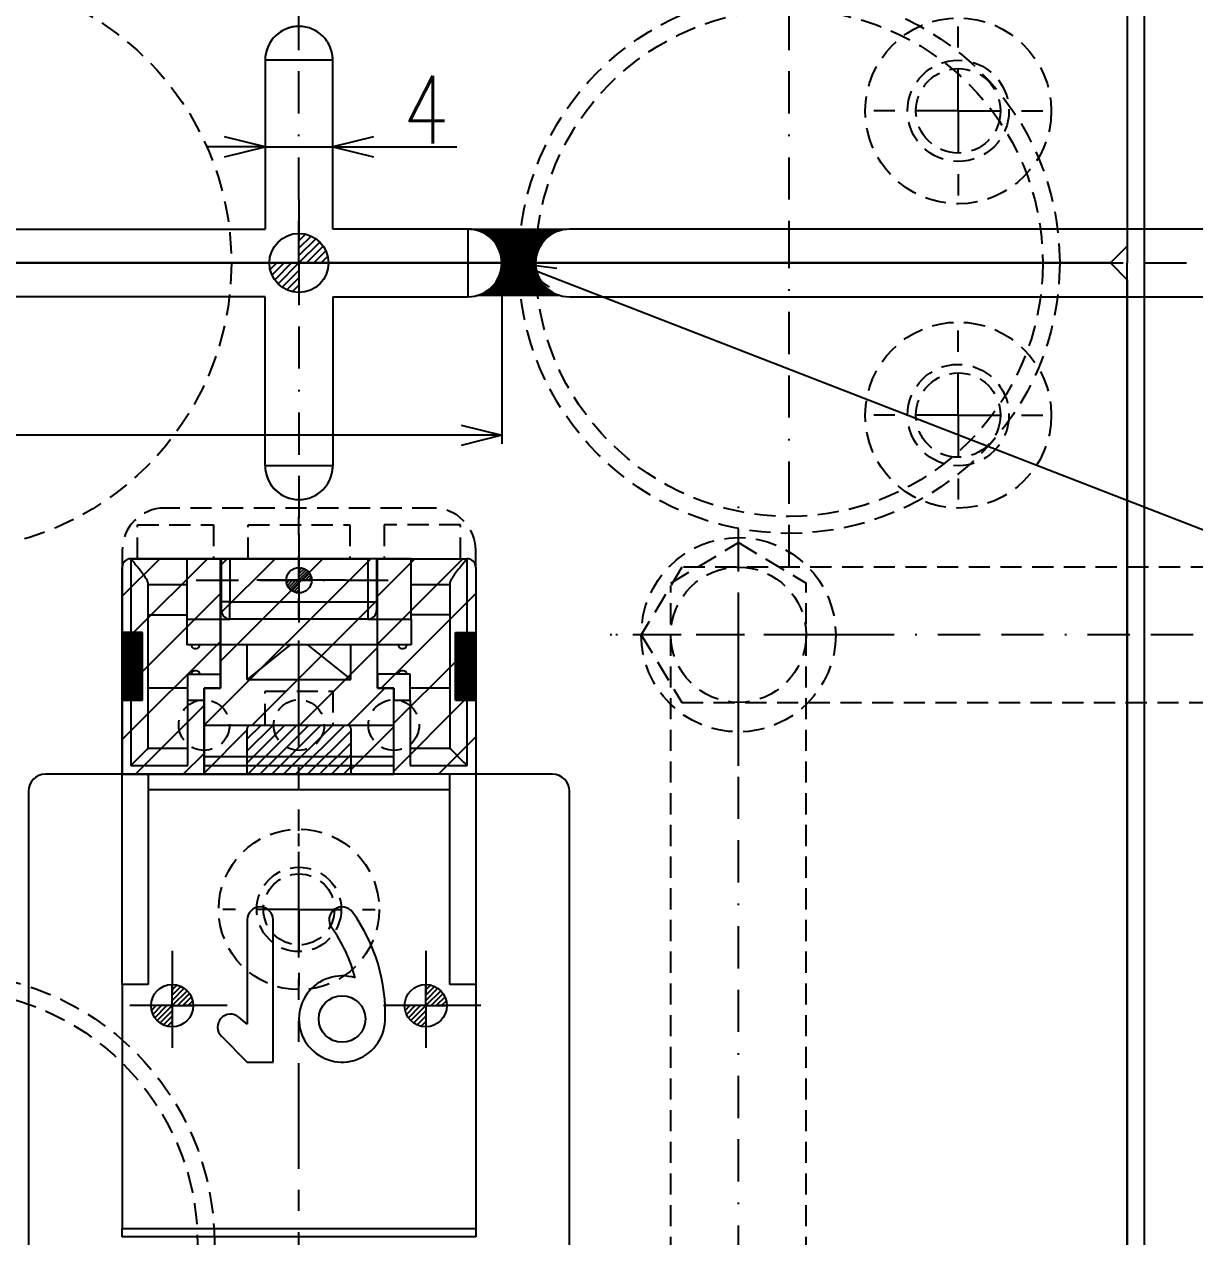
# Model space of a CAD drawing. Extents: x -430 to 437, y -440 to 538.
# Drawn here: x -192.7 to -123.5, y -248.2 to -176.5 of the extents above; entities that cross this region are included whole.
import ezdxf

# ---------------------------------------------------------------- set-up
doc = ezdxf.new("R2010")
doc.units = 0
for name, pattern in [('BORDER', [8.75, 2.5, -1.25, 2.5, -1.25, 0, -1.25]), ('HIDDEN', [1.875, 1.25, -0.625]), ('PHANTOM', [12.5, 6.25, -1.25, 1.25, -1.25, 1.25, -1.25])]:
    doc.linetypes.add(name, pattern=pattern)
for name, color, linetype in [('1', 7, 'CONTINUOUS'), ('100', 7, 'CONTINUOUS'), ('11', 7, 'CONTINUOUS'), ('2', 7, 'CONTINUOUS'), ('200', 7, 'CONTINUOUS')]:
    doc.layers.add(name, color=color, linetype=linetype)
doc.styles.add('EXCESS_STANDARD', font='txt', dxfattribs={"height": 0.2, "bigfont": 'BIGFONT'})
doc.dimstyles.new('ISO-25', dxfattribs={"dimtxt": 4, "dimasz": 2.4, "dimexe": 0.18, "dimexo": 0.3, "dimgap": 0.2, "dimtad": 1, "dimtih": 1, "dimtoh": 1, "dimzin": 12, "dimcen": 0.09, "dimazin": 3, "dimtfac": 0.5, "dimtofl": 0, "dimtmove": 0, "dimatfit": 3})

# ---------------------------------------------------------------- blocks, each defined once
blk = doc.blocks.new('*D61')
at = {"layer": '1', "color": 50, "linetype": 'CONTINUOUS'}
for p, q in [((-230.447, -190.902), (-230.447, -201.295)), ((-164.447, -190.902), (-164.447, -201.295)), ((-230.447, -200.795), (-228.047, -200.195)), ((-228.047, -201.395), (-230.447, -200.795)), ((-164.447, -200.795), (-230.447, -200.795)), ((-166.847, -200.195), (-164.447, -200.795)), ((-164.447, -200.795), (-166.847, -201.395))]:
    blk.add_line(p, q, dxfattribs=at)
at = {"layer": '1', "color": 7, "linetype": 'CONTINUOUS', "style": 'EXCESS_STANDARD', "width": 0.8}
blk.add_text('66', height=4, rotation=0.00001, dxfattribs=at).set_placement((-200.647, -200.595))
blk = doc.blocks.new('*D62')
at = {"layer": '1', "color": 50, "linetype": 'CONTINUOUS'}
for p, q in [((-178.447036, -183.728937), (-180.847036, -183.128937)), ((-172.047036, -183.128937), (-174.447036, -183.728937)), ((-178.447036, -183.728937), (-181.847036, -183.728937)), ((-180.847036, -184.328937), (-178.447036, -183.728937)), ((-178.447036, -183.728937), (-174.447036, -183.728937)), ((-174.447036, -183.728937), (-172.047036, -184.328937)), ((-174.447036, -183.728937), (-167.104505, -183.728937))]:
    blk.add_line(p, q, dxfattribs=at)
at = {"layer": '1', "color": 7, "linetype": 'CONTINUOUS', "style": 'EXCESS_STANDARD', "width": 0.8}
blk.add_text('4', height=4, dxfattribs=at).set_placement((-170.304505, -183.528937))

msp = doc.modelspace()

# ---------------------------------------------------------------- linework, layer by layer
at = {"layer": '1', "color": 7, "linetype": 'CONTINUOUS'}
for p, q in [((-127.447, -59.6018), (-127.447, -189.6018)), ((-127.447, -59.8509), (-127.447, -190.6018)), ((-126.447, -107.6018), (-126.447, -273.6018)), ((-176.6444, -176.6116), (-176.6444, -176.6116)), ((-174.7206, -177.5921), (-174.7206, -177.5922)), ((-178.447, -178.6018), (-178.447, -178.6018)), ((-178.447, -178.6018), (-178.447, -186.2125)), ((-176.447, -178.6018), (-178.447, -178.6018)), ((-178.447, -178.6018), (-178.447, -188.6018)), ((-174.447, -178.6018), (-176.447, -178.6018)), ((-174.447, -186.3531), (-174.447, -178.6018)), ((-174.447, -188.6018), (-174.447, -178.6018)), ((-197.447, -188.6018), (-178.447, -188.6018)), ((-166.447, -188.6018), (-174.447, -188.6018)), ((-166.447, -190.6018), (-166.447, -188.6018)), ((-73.447, -188.6018), (-160.447, -188.6018)), ((-127.447, -189.6018), (-128.447, -190.6018)), ((-128.447, -190.6018), (-266.447, -190.6018)), ((-266.447, -190.6018), (-128.447, -190.6018)), ((-166.447, -192.6018), (-166.447, -190.6018)), ((-128.447, -190.6018), (-127.447, -191.6018)), ((-127.447, -311.3528), (-127.447, -190.6018)), ((-127.447, -191.6018), (-127.447, -321.6018)), ((-178.447, -192.6018), (-197.447, -192.6018)), ((-178.447, -202.6018), (-178.447, -192.6018)), ((-174.447, -192.6018), (-174.447, -202.6018)), ((-174.447, -192.6018), (-166.447, -192.6018)), ((-160.447, -192.6018), (-73.447, -192.6018)), ((-178.447, -202.6018), (-178.447, -194.9912)), ((-174.447, -194.8506), (-174.447, -202.6018)), ((-176.447, -202.6018), (-178.447, -202.6018)), ((-178.447, -202.6018), (-178.447, -202.6018)), ((-174.447, -202.6018), (-176.447, -202.6018)), ((-174.7206, -203.6115), (-174.7206, -203.6115)), ((-176.6444, -204.5921), (-176.6444, -204.5921)), ((-186.902, -233.2958), (-186.902, -208.6118)), ((-186.392, -208.1018), (-186.392, -220.3418)), ((-186.392, -208.1018), (-183.077, -208.1018)), ((-183.077, -208.1018), (-183.077, -211.6718)), ((-183.077, -208.1018), (-181.037, -208.1018)), ((-181.037, -211.1618), (-181.037, -208.1018)), ((-181.037, -208.1018), (-180.527, -208.1018)), ((-180.527, -208.1018), (-180.527, -210.6518)), ((-180.527, -208.1018), (-172.367, -208.1018)), ((-171.857, -208.1018), (-172.367, -208.1018)), ((-172.367, -208.1018), (-172.367, -210.6518)), ((-169.817, -208.1018), (-171.857, -208.1018)), ((-171.857, -208.1018), (-171.857, -211.1618)), ((-169.817, -211.6718), (-169.817, -208.1018)), ((-169.817, -208.1018), (-166.502, -208.1018)), ((-166.502, -220.3418), (-166.502, -208.1018)), ((-165.992, -208.6118), (-165.992, -233.2958)), ((-185.372, -219.3218), (-185.372, -209.5443)), ((-185.372, -209.6318), (-183.077, -209.6318)), ((-169.817, -209.6318), (-167.522, -209.6318)), ((-167.522, -209.5443), (-167.522, -219.3218)), ((-180.527, -210.6518), (-181.037, -210.6518)), ((-180.527, -210.6518), (-172.367, -210.6518)), ((-180.527, -211.6718), (-180.527, -210.6518)), ((-172.367, -210.6518), (-172.367, -211.6718)), ((-172.367, -210.6518), (-171.857, -210.6518)), ((-185.372, -211.4228), (-183.077, -211.4228)), ((-167.522, -211.4228), (-169.817, -211.4228)), ((-183.077, -211.6718), (-180.527, -211.6718)), ((-183.077, -211.6718), (-183.077, -213.2018)), ((-172.367, -211.6718), (-180.527, -211.6718)), ((-172.367, -211.6718), (-169.817, -211.6718)), ((-169.817, -211.6718), (-169.817, -213.2018)), ((-169.817, -213.2018), (-183.077, -213.2018)), ((-181.088, -213.2018), (-181.088, -214.9358)), ((-176.9576, -213.2018), (-179.507, -215.2418)), ((-179.507, -215.2418), (-179.507, -213.2018)), ((-175.9365, -213.2018), (-173.387, -215.2418)), ((-173.387, -215.2418), (-173.387, -213.2018)), ((-171.806, -214.9358), (-171.806, -213.2018)), ((-183.026, -216.4658), (-183.026, -214.9358)), ((-183.026, -214.9358), (-181.088, -214.9358)), ((-181.088, -214.9358), (-181.088, -215.7518)), ((-169.868, -214.9358), (-171.806, -214.9358)), ((-171.806, -214.9358), (-171.806, -215.7518)), ((-169.868, -216.4658), (-169.868, -214.9358)), ((-183.026, -215.7518), (-185.372, -215.7518)), ((-181.088, -215.7518), (-182.057, -215.7518)), ((-182.057, -215.7518), (-182.057, -216.4658)), ((-179.507, -215.2418), (-173.387, -215.2418)), ((-171.806, -215.7518), (-170.837, -215.7518)), ((-170.837, -215.7518), (-170.837, -216.4658)), ((-167.522, -215.7518), (-169.868, -215.7518)), ((-183.026, -220.3418), (-183.026, -216.4658)), ((-183.026, -216.4658), (-182.057, -216.4658)), ((-182.057, -216.4658), (-182.057, -220.3418)), ((-170.837, -220.3418), (-170.837, -216.4658)), ((-170.837, -216.4658), (-169.868, -216.4658)), ((-169.868, -216.4658), (-169.868, -220.3418)), ((-182.057, -217.9448), (-170.837, -217.9448)), ((-183.026, -219.3218), (-185.372, -219.3218)), ((-167.522, -219.3218), (-169.868, -219.3218)), ((-170.837, -219.8318), (-182.057, -219.8318)), ((-186.392, -220.3418), (-183.026, -220.3418)), ((-167.522, -220.8518), (-185.372, -220.8518)), ((-185.372, -220.8518), (-185.372, -233.2958)), ((-182.057, -220.3418), (-170.837, -220.3418)), ((-169.868, -220.3418), (-166.502, -220.3418)), ((-167.522, -233.2958), (-167.522, -220.8518)), ((-167.522, -221.7678), (-185.372, -221.7678)), ((-185.372, -233.2958), (-186.902, -233.2958)), ((-186.902, -233.2958), (-186.902, -247.7367)), ((-165.992, -233.2958), (-167.522, -233.2958)), ((-165.992, -233.2958), (-165.992, -247.737)), ((-186.902, -247.7372), (-165.992, -247.7372)), ((-186.902, -248.2206), (-186.902, -247.7372)), ((-165.992, -248.2206), (-186.902, -248.2206)), ((-165.992, -247.7372), (-165.992, -248.2206))]:
    msp.add_line(p, q, dxfattribs=at)
at = {"layer": '1', "color": 141, "linetype": 'BORDER'}
for p, q in [((-147.447, -190.6018), (-147.447, -172.6018)), ((-176.447, -190.6018), (-176.447, -174.6018)), ((-176.447, -186.8518), (-176.447, -190.6018)), ((-176.447, -186.8518), (-176.447, -190.6018)), ((-176.447, -186.8518), (-176.447, -190.6018)), ((-351.447, -190.6018), (-43.447, -190.6018)), ((-351.447, -190.6018), (-43.447, -190.6018)), ((-166.447, -190.6018), (-228.447, -190.6018)), ((-228.447, -190.6018), (-166.447, -190.6018)), ((-176.447, -190.6018), (-180.197, -190.6018)), ((-176.447, -190.6018), (-180.197, -190.6018)), ((-176.447, -190.6018), (-180.197, -190.6018)), ((-172.697, -190.6018), (-176.447, -190.6018)), ((-176.447, -190.6018), (-176.447, -194.3518)), ((-176.447, -190.6018), (-176.447, -206.6018)), ((-172.697, -190.6018), (-176.447, -190.6018)), ((-176.447, -190.6018), (-176.447, -194.3518)), ((-176.447, -190.6018), (-176.447, -206.6018)), ((-172.697, -190.6018), (-176.447, -190.6018)), ((-176.447, -190.6018), (-176.447, -194.3518)), ((-165.447, -190.6018), (-147.447, -190.6018)), ((-147.447, -190.6018), (-129.447, -190.6018)), ((-147.447, -208.6018), (-147.447, -190.6018)), ((-150.447, -212.6018), (-150.447, -204.8518)), ((-176.447, -206.6268), (-176.447, -209.3768)), ((-182.527, -209.3768), (-170.367, -209.3768)), ((-176.447, -209.3768), (-179.197, -209.3768)), ((-173.697, -209.3768), (-176.447, -209.3768)), ((-176.447, -209.3768), (-176.447, -212.1268)), ((-150.447, -212.6018), (-158.197, -212.6018)), ((-142.697, -212.6018), (-150.447, -212.6018)), ((-150.447, -220.3518), (-150.447, -212.6018)), ((-183.947, -231.2959), (-183.947, -234.5459)), ((-168.947, -231.2959), (-168.947, -234.5459)), ((-183.947, -234.5459), (-187.197, -234.5459)), ((-180.697, -234.5459), (-183.947, -234.5459)), ((-183.947, -234.5459), (-183.947, -237.7959)), ((-168.947, -234.5459), (-172.197, -234.5459)), ((-165.697, -234.5459), (-168.947, -234.5459)), ((-168.947, -234.5459), (-168.947, -237.7959))]:
    msp.add_line(p, q, dxfattribs=at)
at = {"layer": '1', "color": 121, "linetype": 'CONTINUOUS'}
for p, q in [((-166.2981, -188.6074), (-160.5959, -188.6074)), ((-166.2981, -188.6074), (-160.5959, -188.6074)), ((-165.8059, -188.7074), (-161.0882, -188.7074)), ((-165.8059, -188.7074), (-161.0882, -188.7074)), ((-165.5639, -188.8074), (-161.3302, -188.8074)), ((-165.5639, -188.8074), (-161.3302, -188.8074)), ((-165.3846, -188.9074), (-161.5095, -188.9074)), ((-165.3846, -188.9074), (-161.5095, -188.9074)), ((-165.2397, -189.0074), (-161.6544, -189.0074)), ((-165.2397, -189.0074), (-161.6544, -189.0074)), ((-165.1179, -189.1074), (-161.7762, -189.1074)), ((-165.1179, -189.1074), (-161.7762, -189.1074)), ((-165.0133, -189.2074), (-161.8807, -189.2074)), ((-165.0133, -189.2074), (-161.8807, -189.2074)), ((-164.9224, -189.3074), (-161.9716, -189.3074)), ((-164.9224, -189.3074), (-161.9716, -189.3074)), ((-164.8429, -189.4074), (-162.0512, -189.4074)), ((-164.8429, -189.4074), (-162.0512, -189.4074)), ((-164.7731, -189.5074), (-162.121, -189.5074)), ((-164.7731, -189.5074), (-162.121, -189.5074)), ((-164.7118, -189.6074), (-162.1823, -189.6074)), ((-164.7118, -189.6074), (-162.1823, -189.6074)), ((-164.6582, -189.7074), (-162.2359, -189.7074)), ((-164.6582, -189.7074), (-162.2359, -189.7074)), ((-164.6116, -189.8074), (-162.2825, -189.8074)), ((-164.6116, -189.8074), (-162.2825, -189.8074)), ((-164.5715, -189.9074), (-162.3226, -189.9074)), ((-164.5715, -189.9074), (-162.3226, -189.9074)), ((-164.5374, -190.0074), (-162.3567, -190.0074)), ((-164.5374, -190.0074), (-162.3567, -190.0074)), ((-164.5091, -190.1074), (-162.385, -190.1074)), ((-164.5091, -190.1074), (-162.385, -190.1074)), ((-164.4863, -190.2074), (-162.4078, -190.2074)), ((-164.4863, -190.2074), (-162.4078, -190.2074)), ((-164.4688, -190.3074), (-162.4252, -190.3074)), ((-164.4688, -190.3074), (-162.4252, -190.3074)), ((-164.4576, -190.8074), (-162.4364, -190.8074)), ((-164.4576, -190.8074), (-162.4364, -190.8074)), ((-164.4565, -190.4074), (-162.4376, -190.4074)), ((-164.4565, -190.4074), (-162.4376, -190.4074)), ((-164.4498, -190.7074), (-162.4442, -190.7074)), ((-164.4498, -190.7074), (-162.4442, -190.7074)), ((-164.4493, -190.5074), (-162.4448, -190.5074)), ((-164.4493, -190.5074), (-162.4448, -190.5074)), ((-164.447, -190.6074), (-162.447, -190.6074)), ((-164.447, -190.6074), (-162.447, -190.6074)), ((-164.6638, -191.5074), (-162.2303, -191.5074)), ((-164.6638, -191.5074), (-162.2303, -191.5074)), ((-164.6164, -191.4074), (-162.2776, -191.4074)), ((-164.6164, -191.4074), (-162.2776, -191.4074)), ((-164.5756, -191.3074), (-162.3185, -191.3074)), ((-164.5756, -191.3074), (-162.3185, -191.3074)), ((-164.5409, -191.2074), (-162.3532, -191.2074)), ((-164.5409, -191.2074), (-162.3532, -191.2074)), ((-164.512, -191.1074), (-162.3821, -191.1074)), ((-164.512, -191.1074), (-162.3821, -191.1074)), ((-164.4886, -191.0074), (-162.4055, -191.0074)), ((-164.4886, -191.0074), (-162.4055, -191.0074)), ((-164.4705, -190.9074), (-162.4236, -190.9074)), ((-164.4705, -190.9074), (-162.4236, -190.9074)), ((-165.2545, -192.2074), (-161.6396, -192.2074)), ((-165.2545, -192.2074), (-161.6396, -192.2074)), ((-165.1305, -192.1074), (-161.7636, -192.1074)), ((-165.1305, -192.1074), (-161.7636, -192.1074)), ((-165.0242, -192.0074), (-161.8699, -192.0074)), ((-165.0242, -192.0074), (-161.8699, -192.0074)), ((-164.9319, -191.9074), (-161.9621, -191.9074)), ((-164.9319, -191.9074), (-161.9621, -191.9074)), ((-164.8512, -191.8074), (-162.0429, -191.8074)), ((-164.8512, -191.8074), (-162.0429, -191.8074)), ((-164.7804, -191.7074), (-162.1137, -191.7074)), ((-164.7804, -191.7074), (-162.1137, -191.7074)), ((-164.7182, -191.6074), (-162.1759, -191.6074)), ((-164.7182, -191.6074), (-162.1759, -191.6074)), ((-165.8397, -192.5074), (-161.0544, -192.5074)), ((-165.8397, -192.5074), (-161.0544, -192.5074)), ((-165.5868, -192.4074), (-161.3073, -192.4074)), ((-165.5868, -192.4074), (-161.3073, -192.4074)), ((-165.4025, -192.3074), (-161.4916, -192.3074)), ((-165.4025, -192.3074), (-161.4916, -192.3074)), ((-167.522, -209.5443), (-167.522, -209.5443)), ((-186.902, -212.5649), (-185.702, -212.5649)), ((-186.902, -212.6649), (-185.702, -212.6649)), ((-186.902, -212.7649), (-185.702, -212.7649)), ((-186.902, -212.8649), (-185.702, -212.8649)), ((-186.902, -212.9649), (-185.702, -212.9649)), ((-186.902, -213.0649), (-185.702, -213.0649)), ((-167.192, -212.5649), (-165.992, -212.5649)), ((-167.192, -212.6649), (-165.992, -212.6649)), ((-167.192, -212.7649), (-165.992, -212.7649)), ((-167.192, -212.8649), (-165.992, -212.8649)), ((-167.192, -212.9649), (-165.992, -212.9649)), ((-167.192, -213.0649), (-165.992, -213.0649)), ((-186.902, -213.1649), (-185.702, -213.1649)), ((-186.902, -213.2649), (-185.702, -213.2649)), ((-186.902, -213.3649), (-185.702, -213.3649)), ((-186.902, -213.4649), (-185.702, -213.4649)), ((-186.902, -213.5649), (-185.702, -213.5649)), ((-186.902, -213.6649), (-185.702, -213.6649)), ((-186.902, -213.7649), (-185.702, -213.7649)), ((-167.192, -213.1649), (-165.992, -213.1649)), ((-167.192, -213.2649), (-165.992, -213.2649)), ((-167.192, -213.3649), (-165.992, -213.3649)), ((-167.192, -213.4649), (-165.992, -213.4649)), ((-167.192, -213.5649), (-165.992, -213.5649)), ((-167.192, -213.6649), (-165.992, -213.6649)), ((-167.192, -213.7649), (-165.992, -213.7649)), ((-186.902, -213.8649), (-185.702, -213.8649)), ((-186.902, -213.9649), (-185.702, -213.9649)), ((-186.902, -214.0649), (-185.702, -214.0649)), ((-186.902, -214.1649), (-185.702, -214.1649)), ((-186.902, -214.2649), (-185.702, -214.2649)), ((-186.902, -214.3649), (-185.702, -214.3649)), ((-186.902, -214.4649), (-185.702, -214.4649)), ((-167.192, -213.8649), (-165.992, -213.8649)), ((-167.192, -213.9649), (-165.992, -213.9649)), ((-167.192, -214.0649), (-165.992, -214.0649)), ((-167.192, -214.1649), (-165.992, -214.1649)), ((-167.192, -214.2649), (-165.992, -214.2649)), ((-167.192, -214.3649), (-165.992, -214.3649)), ((-167.192, -214.4649), (-165.992, -214.4649)), ((-186.902, -214.5649), (-185.702, -214.5649)), ((-186.902, -214.6649), (-185.702, -214.6649)), ((-186.902, -214.7649), (-185.702, -214.7649)), ((-186.902, -214.8649), (-185.702, -214.8649)), ((-186.902, -214.9649), (-185.702, -214.9649)), ((-186.902, -215.0649), (-185.702, -215.0649)), ((-186.902, -215.1649), (-185.702, -215.1649)), ((-167.192, -214.5649), (-165.992, -214.5649)), ((-167.192, -214.6649), (-165.992, -214.6649)), ((-167.192, -214.7649), (-165.992, -214.7649)), ((-167.192, -214.8649), (-165.992, -214.8649)), ((-167.192, -214.9649), (-165.992, -214.9649)), ((-167.192, -215.0649), (-165.992, -215.0649)), ((-167.192, -215.1649), (-165.992, -215.1649)), ((-186.902, -215.2649), (-185.702, -215.2649)), ((-186.902, -215.3649), (-185.702, -215.3649)), ((-186.902, -215.4649), (-185.702, -215.4649)), ((-186.902, -215.5649), (-185.702, -215.5649)), ((-186.902, -215.6649), (-185.702, -215.6649)), ((-186.902, -215.7649), (-185.702, -215.7649)), ((-186.902, -215.8649), (-185.702, -215.8649)), ((-167.192, -215.2649), (-165.992, -215.2649)), ((-167.192, -215.3649), (-165.992, -215.3649)), ((-167.192, -215.4649), (-165.992, -215.4649)), ((-167.192, -215.5649), (-165.992, -215.5649)), ((-167.192, -215.6649), (-165.992, -215.6649)), ((-167.192, -215.7649), (-165.992, -215.7649)), ((-167.192, -215.8649), (-165.992, -215.8649)), ((-186.902, -215.9649), (-185.702, -215.9649)), ((-186.902, -216.0649), (-185.702, -216.0649)), ((-186.902, -216.1649), (-185.702, -216.1649)), ((-186.902, -216.2649), (-185.702, -216.2649)), ((-186.902, -216.3649), (-185.702, -216.3649)), ((-186.902, -216.4649), (-185.702, -216.4649)), ((-167.192, -215.9649), (-165.992, -215.9649)), ((-167.192, -216.0649), (-165.992, -216.0649)), ((-167.192, -216.1649), (-165.992, -216.1649)), ((-167.192, -216.2649), (-165.992, -216.2649)), ((-167.192, -216.3649), (-165.992, -216.3649)), ((-167.192, -216.4649), (-165.992, -216.4649)), ((-183.947, -234.5459), (-183.947, -233.2959)), ((-183.6664, -233.3278), (-183.947, -233.6084)), ((-183.4327, -233.4066), (-183.947, -233.9209)), ((-183.2333, -233.5197), (-183.947, -234.2334)), ((-183.0632, -233.662), (-183.947, -234.5459)), ((-182.9208, -233.8322), (-183.6345, -234.5459)), ((-168.947, -234.5459), (-168.947, -233.2959)), ((-168.6664, -233.3278), (-168.947, -233.6084)), ((-168.4327, -233.4066), (-168.947, -233.9209)), ((-168.2333, -233.5197), (-168.947, -234.2334)), ((-168.0632, -233.662), (-168.947, -234.5459)), ((-167.9208, -233.8322), (-168.6345, -234.5459)), ((-183.947, -234.5459), (-185.197, -234.5459)), ((-185.1651, -234.8265), (-184.8845, -234.5459)), ((-185.0863, -235.0602), (-184.572, -234.5459)), ((-184.9732, -235.2596), (-184.2595, -234.5459)), ((-184.8309, -235.4298), (-183.947, -234.5459)), ((-183.947, -234.5459), (-182.697, -234.5459)), ((-183.947, -234.5459), (-183.947, -235.7959)), ((-182.8077, -234.0316), (-183.322, -234.5459)), ((-182.7289, -234.2653), (-183.0095, -234.5459)), ((-168.947, -234.5459), (-170.197, -234.5459)), ((-170.1651, -234.8265), (-169.8845, -234.5459)), ((-170.0863, -235.0602), (-169.572, -234.5459)), ((-169.9732, -235.2596), (-169.2595, -234.5459)), ((-169.8309, -235.4298), (-168.947, -234.5459)), ((-168.947, -234.5459), (-167.697, -234.5459)), ((-168.947, -234.5459), (-168.947, -235.7959)), ((-167.8077, -234.0316), (-168.322, -234.5459)), ((-167.7289, -234.2653), (-168.0095, -234.5459)), ((-184.6607, -235.5721), (-183.947, -234.8584)), ((-184.4613, -235.6852), (-183.947, -235.1709)), ((-169.6607, -235.5721), (-168.947, -234.8584)), ((-169.4613, -235.6852), (-168.947, -235.1709)), ((-184.2276, -235.764), (-183.947, -235.4834)), ((-169.2276, -235.764), (-168.947, -235.4834)), ((-186.902, -247.7367), (-186.902, -247.7372))]:
    msp.add_line(p, q, dxfattribs=at)
at = {"layer": '1', "color": 231, "linetype": 'CONTINUOUS'}
for p, q in [((-176.447, -190.6018), (-176.447, -188.8518)), ((-176.447, -190.6018), (-176.447, -188.8518)), ((-176.447, -190.6018), (-176.447, -188.8518)), ((-176.0542, -188.8965), (-176.447, -189.2893)), ((-176.0542, -188.8965), (-176.447, -189.2893)), ((-176.0542, -188.8965), (-176.447, -189.2893)), ((-175.727, -189.0068), (-176.447, -189.7268)), ((-175.727, -189.0068), (-176.447, -189.7268)), ((-175.727, -189.0068), (-176.447, -189.7268)), ((-175.4478, -189.1651), (-176.447, -190.1643)), ((-175.4478, -189.1651), (-176.447, -190.1643)), ((-175.4478, -189.1651), (-176.447, -190.1643)), ((-175.2096, -189.3644), (-176.447, -190.6018)), ((-175.2096, -189.3644), (-176.447, -190.6018)), ((-175.2096, -189.3644), (-176.447, -190.6018)), ((-175.0103, -189.6026), (-176.0095, -190.6018)), ((-175.0103, -189.6026), (-176.0095, -190.6018)), ((-175.0103, -189.6026), (-176.0095, -190.6018)), ((-174.852, -189.8818), (-175.572, -190.6018)), ((-174.852, -189.8818), (-175.572, -190.6018)), ((-174.852, -189.8818), (-175.572, -190.6018)), ((-176.447, -190.6018), (-178.197, -190.6018)), ((-176.447, -190.6018), (-178.197, -190.6018)), ((-176.447, -190.6018), (-178.197, -190.6018)), ((-178.1524, -190.9947), (-177.7595, -190.6018)), ((-178.1524, -190.9947), (-177.7595, -190.6018)), ((-178.1524, -190.9947), (-177.7595, -190.6018)), ((-178.0421, -191.3219), (-177.322, -190.6018)), ((-178.0421, -191.3219), (-177.322, -190.6018)), ((-178.0421, -191.3219), (-177.322, -190.6018)), ((-177.8837, -191.601), (-176.8845, -190.6018)), ((-177.8837, -191.601), (-176.8845, -190.6018)), ((-177.8837, -191.601), (-176.8845, -190.6018)), ((-177.6845, -191.8393), (-176.447, -190.6018)), ((-177.6845, -191.8393), (-176.447, -190.6018)), ((-177.6845, -191.8393), (-176.447, -190.6018)), ((-176.447, -190.6018), (-174.697, -190.6018)), ((-176.447, -190.6018), (-176.447, -192.3518)), ((-176.447, -190.6018), (-174.697, -190.6018)), ((-176.447, -190.6018), (-176.447, -192.3518)), ((-176.447, -190.6018), (-174.697, -190.6018)), ((-176.447, -190.6018), (-176.447, -192.3518)), ((-174.7417, -190.209), (-175.1345, -190.6018)), ((-174.7417, -190.209), (-175.1345, -190.6018)), ((-174.7417, -190.209), (-175.1345, -190.6018)), ((-177.4462, -192.0385), (-176.447, -191.0393)), ((-177.4462, -192.0385), (-176.447, -191.0393)), ((-177.4462, -192.0385), (-176.447, -191.0393)), ((-177.1671, -192.1969), (-176.447, -191.4768)), ((-177.1671, -192.1969), (-176.447, -191.4768)), ((-177.1671, -192.1969), (-176.447, -191.4768)), ((-176.8399, -192.3072), (-176.447, -191.9143)), ((-176.8399, -192.3072), (-176.447, -191.9143)), ((-176.8399, -192.3072), (-176.447, -191.9143)), ((-186.902, -212.4768), (-186.902, -216.4768)), ((-185.702, -212.4768), (-186.902, -212.4768)), ((-185.702, -216.4768), (-185.702, -212.4768)), ((-167.192, -216.4768), (-167.192, -212.4768)), ((-167.192, -212.4768), (-165.992, -212.4768)), ((-165.992, -212.4768), (-165.992, -216.4768)), ((-186.902, -216.4768), (-185.702, -216.4768)), ((-165.992, -216.4768), (-167.192, -216.4768))]:
    msp.add_line(p, q, dxfattribs=at)
at = {"layer": '1', "color": 50, "linetype": 'CONTINUOUS'}
for p, q in [((-161.6254, -192.0293), (-163.6459, -190.6018)), ((-163.6459, -190.6018), (-161.1914, -190.9106)), ((-163.6459, -190.6018), (-36.4074, -239.9669))]:
    msp.add_line(p, q, dxfattribs=at)
at = {"layer": '1', "color": 7, "linetype": 'HIDDEN'}
for p, q in [((-168.492, -205.1018), (-184.402, -205.1018)), ((-179.447, -208.1018), (-179.447, -206.1018)), ((-179.447, -206.1018), (-173.447, -206.1018)), ((-173.447, -206.1018), (-173.447, -208.1018)), ((-186.902, -207.6018), (-186.902, -208.6118)), ((-165.992, -208.6118), (-165.992, -207.6018))]:
    msp.add_line(p, q, dxfattribs=at)
at = {"layer": '1', "color": 213, "linetype": 'HIDDEN'}
for p, q in [((-185.995, -208.1018), (-185.995, -206.1018)), ((-185.995, -206.1018), (-181.495, -206.1018)), ((-181.495, -206.1018), (-181.495, -208.1018)), ((-166.899, -206.1018), (-171.399, -206.1018)), ((-171.399, -206.1018), (-171.399, -208.1018)), ((-166.899, -208.1018), (-166.899, -206.1018))]:
    msp.add_line(p, q, dxfattribs=at)
at = {"layer": '1', "color": 30, "linetype": 'CONTINUOUS'}
for p, q in [((-176.447, -209.3768), (-176.447, -208.6268)), ((-176.2787, -208.646), (-176.447, -208.8143)), ((-176.1385, -208.6933), (-176.447, -209.0018)), ((-176.0188, -208.7611), (-176.447, -209.1893)), ((-176.447, -209.3768), (-177.197, -209.3768)), ((-177.1779, -209.5452), (-177.0095, -209.3768)), ((-177.1306, -209.6854), (-176.822, -209.3768)), ((-177.0628, -209.8051), (-176.6345, -209.3768)), ((-176.9774, -209.9072), (-176.447, -209.3768)), ((-175.9167, -208.8465), (-176.447, -209.3768)), ((-176.447, -209.3768), (-175.697, -209.3768)), ((-176.447, -209.3768), (-176.447, -210.1268)), ((-175.8313, -208.9486), (-176.2595, -209.3768)), ((-175.7635, -209.0683), (-176.072, -209.3768)), ((-175.7162, -209.2085), (-175.8845, -209.3768)), ((-176.8753, -209.9926), (-176.447, -209.5643)), ((-176.7556, -210.0604), (-176.447, -209.7518)), ((-176.6154, -210.1077), (-176.447, -209.9393))]:
    msp.add_line(p, q, dxfattribs=at)
at = {"layer": '1', "color": 30, "linetype": 'HIDDEN'}
for p, q in [((-178.447, -217.9448), (-178.447, -215.9448)), ((-178.447, -215.9448), (-174.447, -215.9448)), ((-174.447, -215.9448), (-174.447, -217.9448))]:
    msp.add_line(p, q, dxfattribs=at)
at = {"layer": '1', "color": 71, "linetype": 'CONTINUOUS'}
for p, q in [((-161.447, -220.8518), (-191.447, -220.8518)), ((-192.447, -221.8518), (-192.447, -288.6518)), ((-160.447, -288.6518), (-160.447, -221.8518))]:
    msp.add_line(p, q, dxfattribs=at)
at = {"layer": '1', "color": 7, "linetype": 'HIDDEN'}
for centre, radius in [((-197.447, -190.6018), 17), ((-147.447, -190.6018), 16), ((-147.447, -190.6018), 15), ((-182.057, -217.9448), 1.5), ((-176.447, -217.9448), 1.5), ((-170.837, -217.9448), 1.5), ((-197.447, -248.6018), 16), ((-197.447, -248.6018), 15)]:
    msp.add_circle(centre, radius, dxfattribs=at)
at = {"layer": '1', "color": 2, "linetype": 'HIDDEN'}
for centre in [(-137.447, -181.6018), (-137.447, -199.6018)]:
    msp.add_circle(centre, 5.5, dxfattribs=at)
at = {"layer": '1', "color": 231, "linetype": 'CONTINUOUS'}
msp.add_circle((-176.447, -190.6018), 1.75, dxfattribs=at)
msp.add_circle((-176.447, -190.6018), 1.75, dxfattribs=at)
msp.add_circle((-176.447, -190.6018), 1.75, dxfattribs=at)
at = {"layer": '1', "color": 30, "linetype": 'CONTINUOUS'}
msp.add_circle((-176.447, -209.3768), 0.75, dxfattribs=at)
at = {"layer": '1', "color": 121, "linetype": 'HIDDEN'}
msp.add_circle((-176.447, -228.8518), 4.75, dxfattribs=at)
at = {"layer": '1', "color": 121, "linetype": 'CONTINUOUS'}
for centre in [(-183.947, -234.5459), (-168.947, -234.5459)]:
    msp.add_circle(centre, 1.25, dxfattribs=at)
at = {"layer": '1', "color": 7, "linetype": 'CONTINUOUS'}
for centre, radius, start, end in [((-176.447, -178.6018), 2, 95.662584, 180.000091), ((-176.447, -178.6018), 2, 0, 30.321565), ((-173.8574, -177.0873), 1, 210.321653, 210.325354), ((-166.447, -190.6018), 2, 0, 90.000111), ((-166.447, -190.6018), 2, 0, 89.999996), ((-160.447, -190.6018), 2, 90, 270), ((-166.447, -190.6018), 2, 270.000004, 0), ((-166.447, -190.6018), 2, 269.999889, 0), ((-176.447, -202.6018), 2, 179.999909, 264.337416), ((-176.447, -202.6018), 2, 329.678435, 0), ((-173.8574, -204.1164), 1, 149.674646, 149.678347), ((-186.392, -208.6118), 0.51, 90, 180), ((-252.9315, -262.4701), 85.9268, 38.823278, 39.251667), ((-197.5426, -217.8992), 14.8318, 37.792362, 38.823278), ((-157.0426, -216.5615), 12.6756, 141.919988, 143.688431), ((-156.0091, -217.3713), 13.9886, 141.087571, 141.920167), ((-65.063, -290.7881), 130.8698, 140.815394, 141.087571), ((-166.502, -208.6118), 0.51, 0, 90), ((-193.543, -214.7976), 9.7705, 35.374939, 37.792237), ((-187.602, -210.5795), 2.4843, 30.579919, 35.374939), ((-186.6177, -209.9979), 1.3411, 25.485504, 30.580188), ((-185.8258, -209.6204), 0.4638, 16.816906, 25.485504), ((-185.5873, -209.5483), 0.2146, 9.591508, 16.815143), ((-167.3271, -209.5464), 0.1947, 163.467112, 171.47081), ((-167.0456, -209.6299), 0.4883, 158.415649, 163.467112), ((-166.8548, -209.7054), 0.6935, 151.017593, 158.416055), ((-165.4665, -210.4744), 2.2806, 146.939923, 151.017593), ((-164.2344, -211.2764), 3.7507, 143.688431, 146.939615), ((-185.6724, -209.5627), 0.3009, 3.49047, 9.591508), ((-166.9094, -209.5817), 0.6138, 174.835756, 176.5139), ((-167.3688, -209.5401), 0.1525, 171.469762, 174.835756), ((-180.527, -211.1618), 0.51, 180, 270), ((-172.367, -211.1618), 0.51, 270, 0), ((10.9451, -416.8735), 278.5087, 134.820418, 135.000052), ((30.0278, -23.0065), 278.5061, 224.820417, 225.000052), ((-102.1904, -303.7382), 118.511, 135.000052, 135.275298), ((-83.105, -136.1395), 118.5121, 225.000052, 225.275297)]:
    msp.add_arc(centre, radius, start, end, dxfattribs=at)
at = {"layer": '1', "color": 7, "linetype": 'HIDDEN'}
for centre, start, end in [((-184.402, -207.6018), 90, 180), ((-168.492, -207.6018), 0, 90)]:
    msp.add_arc(centre, 2.5, start, end, dxfattribs=at)
at = {"layer": '1', "color": 71, "linetype": 'CONTINUOUS'}
for centre, start, end in [((-191.447, -221.8518), 90, 180), ((-161.447, -221.8518), 0, 90)]:
    msp.add_arc(centre, 1, start, end, dxfattribs=at)
at = {"layer": '100', "color": 11, "linetype": 'CONTINUOUS'}
for p, q in [((-186.902, -210.322), (-184.6819, -208.1018)), ((-186.2285, -212.4768), (-181.8535, -208.1018)), ((-171.806, -213.1504), (-166.7575, -208.1018)), ((-171.806, -210.322), (-169.5859, -208.1018)), ((-185.702, -214.7788), (-181.088, -210.1648)), ((-171.579, -215.7518), (-165.992, -210.1648)), ((-186.902, -218.8073), (-181.088, -212.9933)), ((-170.837, -217.8383), (-167.192, -214.1933)), ((-170.837, -220.6667), (-166.6472, -216.4768)), ((-186.1182, -220.8518), (-182.057, -216.7907)), ((-168.1938, -220.8518), (-165.992, -218.6501)), ((-183.2898, -220.8518), (-182.057, -219.6191))]:
    msp.add_line(p, q, dxfattribs=at)
at = {"layer": '100', "color": 91, "linetype": 'CONTINUOUS'}
for p, q in [((-186.902, -208.6118), (-186.902, -220.8518)), ((-181.088, -208.1018), (-186.392, -208.1018)), ((-181.088, -215.7518), (-181.088, -208.1018)), ((-171.806, -215.7518), (-171.806, -208.1018)), ((-171.806, -208.1018), (-166.502, -208.1018)), ((-165.992, -208.6118), (-165.992, -220.8518)), ((-182.057, -220.8518), (-182.057, -215.7518)), ((-182.057, -215.7518), (-181.088, -215.7518)), ((-170.837, -215.7518), (-171.806, -215.7518)), ((-170.837, -220.8518), (-170.837, -215.7518)), ((-186.902, -220.8518), (-182.057, -220.8518)), ((-165.992, -220.8518), (-170.837, -220.8518))]:
    msp.add_line(p, q, dxfattribs=at)
at = {"layer": '100', "color": 150, "linetype": 'CONTINUOUS'}
for p, q in [((-182.057, -217.9541), (-172.2048, -208.1018)), ((-181.088, -214.1567), (-175.0332, -208.1018)), ((-181.088, -211.3282), (-177.8616, -208.1018)), ((-181.088, -208.4998), (-180.6901, -208.1018)), ((-179.2194, -217.9448), (-171.806, -210.5315)), ((-176.3909, -217.9448), (-171.806, -213.3599)), ((-173.5638, -217.9462), (-171.3695, -215.7518)), ((-173.387, -220.5978), (-170.837, -218.0478)), ((-182.057, -220.7825), (-179.507, -218.2325))]:
    msp.add_line(p, q, dxfattribs=at)
at = {"layer": '100', "color": 213, "linetype": 'CONTINUOUS'}
for p, q in [((-171.806, -208.1018), (-181.088, -208.1018)), ((-181.088, -208.1018), (-181.088, -215.7518)), ((-171.806, -215.7518), (-171.806, -208.1018)), ((-181.088, -215.7518), (-182.057, -215.7518)), ((-182.057, -215.7518), (-182.057, -220.8518)), ((-170.837, -215.7518), (-171.806, -215.7518)), ((-170.837, -220.8518), (-170.837, -215.7518)), ((-182.057, -220.8518), (-170.837, -220.8518))]:
    msp.add_line(p, q, dxfattribs=at)
at = {"layer": '100', "color": 50, "linetype": 'CONTINUOUS'}
for p, q in [((-179.507, -218.7639), (-178.6879, -217.9448)), ((-179.507, -220.1782), (-177.2737, -217.9448)), ((-179.507, -219.471), (-177.9808, -217.9448)), ((-179.507, -218.7639), (-178.6879, -217.9448)), ((-179.4736, -220.8518), (-176.5666, -217.9448)), ((-178.7665, -220.8518), (-175.8595, -217.9448)), ((-178.7665, -220.8518), (-175.8595, -217.9448)), ((-178.0594, -220.8518), (-175.1524, -217.9448)), ((-177.3523, -220.8518), (-174.4453, -217.9448)), ((-176.6452, -220.8518), (-173.7382, -217.9448)), ((-175.9381, -220.8518), (-173.387, -218.3008)), ((-175.9381, -220.8518), (-173.387, -218.3008)), ((-175.231, -220.8518), (-173.387, -219.0079)), ((-174.5239, -220.8518), (-173.387, -219.715)), ((-173.8168, -220.8518), (-173.387, -220.4221))]:
    msp.add_line(p, q, dxfattribs=at)
at = {"layer": '100', "color": 30, "linetype": 'CONTINUOUS'}
for p, q in [((-179.307, -217.9448), (-173.587, -217.9448)), ((-179.507, -220.8518), (-179.507, -218.1448)), ((-173.387, -218.1448), (-173.387, -220.8518)), ((-173.387, -220.8518), (-179.507, -220.8518))]:
    msp.add_line(p, q, dxfattribs=at)
at = {"layer": '100', "color": 7, "linetype": 'CONTINUOUS'}
for centre, start, end in [((-176.447, -178.6018), 0, 180), ((-176.447, -202.6018), 180, 0)]:
    msp.add_arc(centre, 2, start, end, dxfattribs=at)
at = {"layer": '100', "color": 91, "linetype": 'CONTINUOUS'}
for centre, start, end in [((-186.392, -208.6118), 90, 180), ((-166.502, -208.6118), 0, 90)]:
    msp.add_arc(centre, 0.51, start, end, dxfattribs=at)
at = {"layer": '100', "color": 30, "linetype": 'CONTINUOUS'}
for centre, start, end in [((-179.307, -218.1448), 90, 180), ((-173.587, -218.1448), 0, 90)]:
    msp.add_arc(centre, 0.2, start, end, dxfattribs=at)
at = {"layer": '11', "color": 141, "linetype": 'HIDDEN'}
for p, q in [((-154.447, -209.5503), (-150.447, -207.1468)), ((-150.447, -207.1468), (-146.447, -209.5503)), ((-153.7936, -208.6018), (-156.197, -212.6018)), ((-92.447, -208.6018), (-153.7936, -208.6018)), ((-154.447, -307.6018), (-154.447, -209.6893)), ((-146.447, -307.6018), (-146.447, -209.5503)), ((-156.197, -212.6018), (-153.7936, -216.6018)), ((-153.7936, -216.6018), (-92.447, -216.6018))]:
    msp.add_line(p, q, dxfattribs=at)
at = {"layer": '11', "color": 141, "linetype": 'BORDER'}
for p, q in [((-70.447, -212.6018), (-158.197, -212.6018)), ((-150.447, -324.6018), (-150.447, -212.5503))]:
    msp.add_line(p, q, dxfattribs=at)
at = {"layer": '11', "color": 7, "linetype": 'HIDDEN'}
msp.add_circle((-150.447, -212.6018), 5.75, dxfattribs=at)
at = {"layer": '11', "color": 141, "linetype": 'HIDDEN'}
msp.add_circle((-150.447, -212.6018), 4, dxfattribs=at)
at = {"layer": '2', "color": 141, "linetype": 'BORDER'}
for p, q in [((-137.447, -181.6018), (-137.447, -176.6018)), ((-137.447, -181.6018), (-142.447, -181.6018)), ((-137.447, -181.6018), (-132.447, -181.6018)), ((-137.447, -181.6018), (-137.447, -186.6018)), ((-137.447, -199.6018), (-137.447, -194.6018)), ((-137.447, -199.6018), (-142.447, -199.6018)), ((-137.447, -199.6018), (-132.447, -199.6018)), ((-137.447, -199.6018), (-137.447, -204.6018)), ((-176.447, -228.8518), (-176.447, -224.3518)), ((-176.447, -228.8518), (-180.947, -228.8518)), ((-176.447, -228.8518), (-171.947, -228.8518)), ((-176.447, -228.8518), (-176.447, -233.3518))]:
    msp.add_line(p, q, dxfattribs=at)
at = {"layer": '2', "color": 141, "linetype": 'PHANTOM'}
msp.add_line((-176.447, -281.6948), (-176.447, -205.6136), dxfattribs=at)
at = {"layer": '2', "color": 7, "linetype": 'CONTINUOUS'}
for p, q in [((-182.618, -213.4058), (-182.516, -213.4058)), ((-170.378, -213.4058), (-170.276, -213.4058)), ((-182.516, -214.7318), (-182.618, -214.7318)), ((-170.276, -214.7318), (-170.378, -214.7318))]:
    msp.add_line(p, q, dxfattribs=at)
at = {"layer": '2', "color": 231, "linetype": 'HIDDEN'}
for centre, radius in [((-137.447, -181.6018), 3), ((-137.447, -199.6018), 3), ((-176.447, -228.8518), 2.5)]:
    msp.add_circle(centre, radius, dxfattribs=at)
at = {"layer": '2', "color": 141, "linetype": 'HIDDEN'}
for centre, radius in [((-137.447, -181.6018), 2.5), ((-137.447, -199.6018), 2.5), ((-176.447, -228.8518), 2.1)]:
    msp.add_circle(centre, radius, dxfattribs=at)
at = {"layer": '2', "color": 7, "linetype": 'CONTINUOUS'}
for centre, start, end in [((-182.618, -213.2018), 180, 270), ((-182.516, -213.2018), 270, 0), ((-170.378, -213.2018), 180, 270), ((-170.276, -213.2018), 270, 0), ((-182.618, -214.9358), 90, 180), ((-182.516, -214.9358), 0, 90), ((-170.378, -214.9358), 90, 180), ((-170.276, -214.9358), 0, 90)]:
    msp.add_arc(centre, 0.204, start, end, dxfattribs=at)
at = {"layer": '200', "color": 7, "linetype": 'CONTINUOUS'}
for p, q in [((-179.507, -229.4708), (-179.507, -235.6476)), ((-177.977, -237.8858), (-177.977, -229.4708)), ((-179.507, -235.6476), (-180.0034, -235.2297)), ((-181.037, -236.3558), (-179.507, -237.8858)), ((-179.507, -237.8858), (-177.977, -237.8858))]:
    msp.add_line(p, q, dxfattribs=at)
msp.add_circle((-173.897, -235.3358), 1.3788, dxfattribs=at)
for centre, radius, start, end in [((-178.742, -229.4708), 0.765, 0, 180), ((-173.897, -229.4708), 0.765, 35.899759, 215.899757), ((-181.5398, -235.0032), 10.2, 357.508092, 35.899759), ((-181.5398, -235.0032), 8.67, 14.007329, 35.899759), ((-173.897, -235.3358), 2.55, 72.43803, 357.508092), ((-180.4961, -235.8149), 0.765, 49.903887, 225)]:
    msp.add_arc(centre, radius, start, end, dxfattribs=at)

# ---------------------------------------------------------------- dimensions: what is measured, and where the dimension line sits
at = {"layer": '1'}
dim = msp.add_linear_dim(base=(-174.447, -183.7289), p1=(-178.447, -183.7289), p2=(-174.447, -183.7289), dimstyle='ISO-25', override={"dimtxt": 2, "dimasz": 2.4, "dimdec": 3, "dimzin": 0, "dimtol": 0, "dimlim": 0, "dimtdec": 3, "dimtzin": 8}, dxfattribs=at)
dim.commit()
dim.dimension.update_dxf_attribs({"geometry": '*D62', "text_midpoint": (-168.7045, -181.5289), "dimtype": 128})
dim = msp.add_linear_dim(base=(-230.447, -200.7947), p1=(-164.447, -190.6018), p2=(-230.447, -190.6018), angle=180.000008, dimstyle='ISO-25', override={"dimtxt": 2, "dimasz": 2.4, "dimdec": 3, "dimzin": 0, "dimtol": 0, "dimlim": 0, "dimtdec": 3, "dimtzin": 8}, dxfattribs=at)
dim.commit()
dim.dimension.update_dxf_attribs({"geometry": '*D61', "text_midpoint": (-197.447, -198.5947), "dimtype": 128, "text_rotation": 0.000008})

doc.saveas('drawing.dxf')
